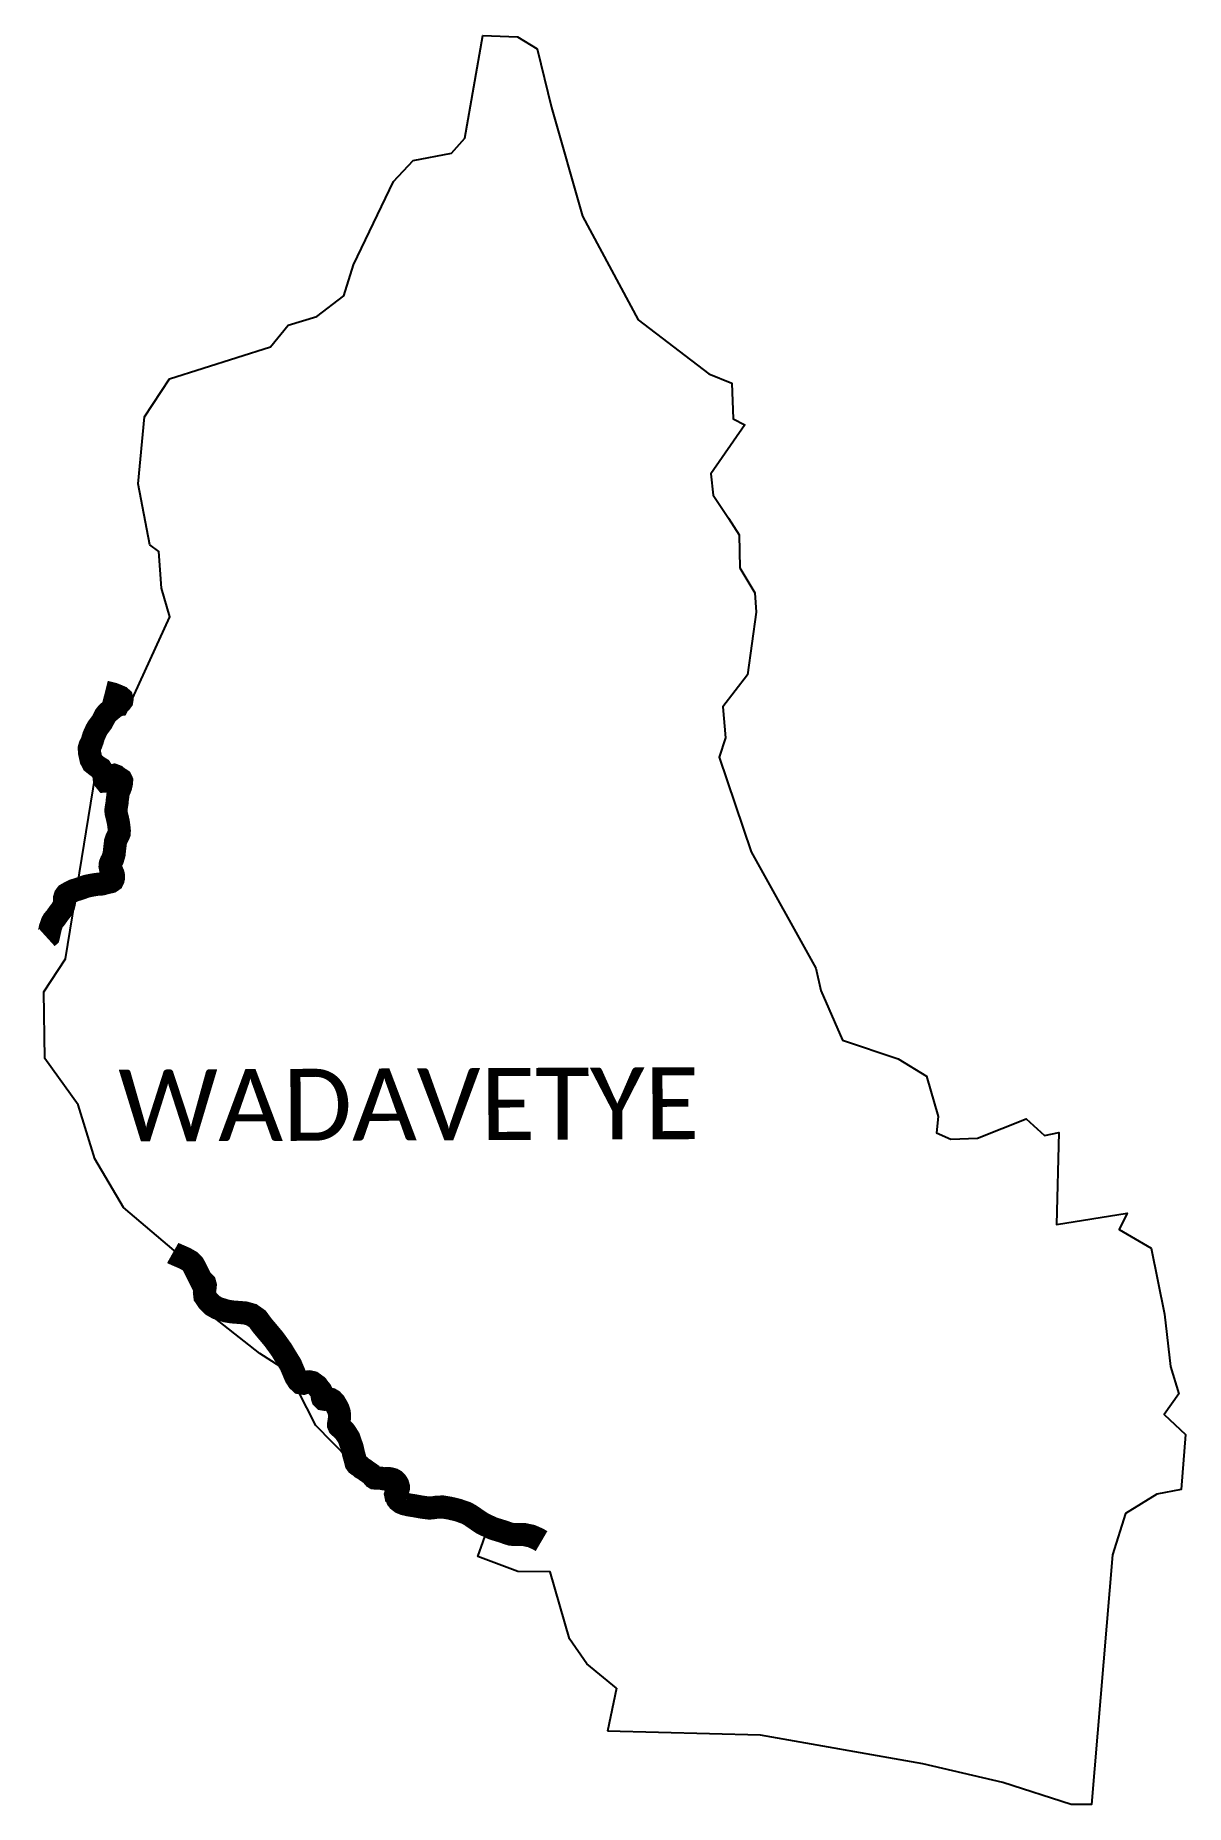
# Model space of a CAD drawing. Header units: metres. Extents: x 318300 to 323141, y 1845427 to 1876470.
# Drawn here: x 320647 to 323141, y 1845427 to 1849262 of the extents above; entities outside this region: 1.
import ezdxf

# ---------------------------------------------------------------- set-up
doc = ezdxf.new("R2010")
doc.units = ezdxf.units.M
for name, color, linetype in [('NATURALLY PROTECTED', 3, 'Continuous'), ('village', 3, 'Continuous'), ('VILLAGE NAME', 250, 'Continuous')]:
    doc.layers.add(name, color=color, linetype=linetype)
doc.styles.get("Standard").update_dxf_attribs({"font": 'Cambria Math.ttf'})

msp = doc.modelspace()

# ---------------------------------------------------------------- linework, layer by layer
at = {"layer": 'NATURALLY PROTECTED', "const_width": 50, "flags": 128}
msp.add_lwpolyline([(318325.5, 1876444.5), (318325.5, 1876444.5)], close=True, dxfattribs=at)
at = {"layer": 'NATURALLY PROTECTED', "color": 116, "true_color": 0x136734, "const_width": 50, "flags": 128}
for points in [[(320798.2, 1847838.5), (320804.1, 1847837), (320815.9, 1847834), (320828, 1847829.1), (320831.3, 1847827.7), (320834.4, 1847825), (320835.1, 1847822.2), (320834.7, 1847819.9), (320832.5, 1847817), (320828.5, 1847813.6), (320810.1, 1847798.8), (320802.6, 1847792.1), (320799.1, 1847787.7), (320791.3, 1847772.8), (320782.7, 1847761.4), (320779.5, 1847755.9), (320773.9, 1847743.6), (320771.1, 1847734.1), (320768.2, 1847726.1), (320765.7, 1847722.1), (320764.2, 1847716.8), (320764.5, 1847708), (320768, 1847692.3), (320771.8, 1847684.9), (320782.4, 1847676.6), (320788.8, 1847672.7), (320793.8, 1847665), (320795.6, 1847659.2), (320796.3, 1847651.9), (320797.4, 1847648.1), (320799.4, 1847645.6), (320800.7, 1847645.7), (320803.9, 1847647.3), (320809.2, 1847650.4), (320813.3, 1847654.8), (320815.7, 1847657), (320818.3, 1847657.8), (320822.3, 1847656.3), (320826.7, 1847652.6), (320830.1, 1847650.6), (320833, 1847648.7), (320834.3, 1847646), (320833.8, 1847640.3), (320832.4, 1847634), (320830, 1847627.7), (320828, 1847622.9), (320826.5, 1847617.9), (320826.1, 1847612.8), (320825, 1847605.2), (320824.3, 1847597.4), (320822.7, 1847588.6), (320822, 1847583.1), (320822.2, 1847576.8), (320824.6, 1847567.5), (320827, 1847557), (320828.3, 1847547.9), (320829.3, 1847538.7), (320829.2, 1847532.8), (320827.2, 1847528), (320823.5, 1847521.2), (320821, 1847513.7), (320820.2, 1847506.6), (320818.9, 1847496.1), (320818, 1847487.2), (320814.6, 1847475.7), (320811.7, 1847470.9), (320809.7, 1847465.9), (320809.2, 1847460.6), (320810.3, 1847455), (320814, 1847448.2), (320815.9, 1847443.8), (320816.8, 1847439.6), (320816.7, 1847436), (320816.1, 1847433.2), (320814.6, 1847430), (320810.8, 1847427.3), (320804.8, 1847425.9), (320791, 1847422.4), (320780.5, 1847421.6), (320774.5, 1847420.7), (320765.4, 1847419), (320757.8, 1847417.4), (320745.7, 1847413), (320729.8, 1847408), (320718.8, 1847402.2), (320714.7, 1847399.8), (320711.9, 1847396), (320710.4, 1847390.9), (320710.5, 1847383), (320708.8, 1847375.5), (320704.1, 1847366.7), (320697.4, 1847358), (320691.2, 1847349.2), (320686.1, 1847343.3), (320683.5, 1847338.5), (320679.7, 1847327.3), (320677.3, 1847316.2), (320675.7, 1847309.2), (320672.4, 1847306.2)], [(320945.1, 1846622.8), (320946.7, 1846621.9), (320955.6, 1846618), (320965.4, 1846613.8), (320973.5, 1846610), (320983.2, 1846604.4), (320989.7, 1846597.8), (320994.5, 1846589.3), (321000.7, 1846576.7), (321005.8, 1846566.5), (321009.3, 1846562.3), (321014.6, 1846556.8), (321015.7, 1846552.8), (321015.1, 1846546.8), (321013.8, 1846537.3), (321014.7, 1846529), (321021.4, 1846519.2), (321031.1, 1846509.3), (321041.6, 1846503.3), (321060.8, 1846497.1), (321073.5, 1846495), (321093.7, 1846493.4), (321102.1, 1846492.7), (321116, 1846488.8), (321128.8, 1846479.8), (321139.6, 1846465.2), (321164.3, 1846435.8), (321180.8, 1846412.9), (321187.4, 1846402), (321200.7, 1846380.3), (321211.5, 1846354.7), (321217, 1846346.1), (321222.1, 1846341.3), (321227.9, 1846340.4), (321235, 1846342.9), (321241, 1846343.5), (321247.7, 1846342), (321257.9, 1846334.6), (321263.3, 1846327.2), (321266.1, 1846324.1), (321268.3, 1846319.6), (321269, 1846316), (321269, 1846312.5), (321269.3, 1846309.7), (321270, 1846307.7), (321271.7, 1846306), (321274.8, 1846305.5), (321279.4, 1846306), (321283.6, 1846306.3), (321287.4, 1846305.5), (321291.2, 1846303.2), (321296, 1846298), (321299.5, 1846292.1), (321303.4, 1846285), (321305.8, 1846277.5), (321306.4, 1846273.6), (321306.5, 1846265.2), (321305.6, 1846258.5), (321304.6, 1846252.5), (321304.6, 1846249.8), (321305.7, 1846247.2), (321310, 1846243.2), (321316.6, 1846237.2), (321320.3, 1846232.1), (321323.9, 1846226.4), (321327, 1846221.3), (321330.3, 1846211.5), (321333.7, 1846202.4), (321337.4, 1846186), (321340.8, 1846174.1), (321342.5, 1846167.4), (321344.6, 1846164.5), (321347.4, 1846162.4), (321351.5, 1846160.1), (321355, 1846156.7), (321357.4, 1846155.4), (321360.8, 1846153.4), (321365.5, 1846149.7), (321370.1, 1846146.7), (321375.4, 1846142.9), (321378.4, 1846139.3), (321381.4, 1846135.8), (321382.7, 1846135), (321386.7, 1846134.6), (321392.1, 1846134.7), (321396.4, 1846134.5), (321400.3, 1846133.6), (321403.5, 1846133), (321406.4, 1846132.9), (321409.4, 1846133.9), (321412.5, 1846134), (321418.1, 1846133), (321422.5, 1846131.7), (321426.5, 1846129.4), (321430, 1846125.6), (321432.7, 1846121.4), (321434, 1846116.8), (321434, 1846112.3), (321432.6, 1846107.1), (321429.6, 1846102.2), (321428.6, 1846101.1), (321428.1, 1846099.5), (321428.6, 1846097.1), (321430.6, 1846095.4), (321431.6, 1846093.1), (321431.8, 1846091), (321432.4, 1846088.7), (321434.1, 1846086.5), (321440.2, 1846081.8), (321447.4, 1846078.9), (321457, 1846076.7), (321470.2, 1846074.6), (321484.2, 1846072), (321501.3, 1846069.8), (321510, 1846070.6), (321517.9, 1846071.9), (321530.6, 1846072.2), (321545.5, 1846069.7), (321562.6, 1846065.6), (321581.1, 1846059.3), (321589.7, 1846054.5), (321604.7, 1846044.2), (321616, 1846036.5), (321639.1, 1846025.6), (321661.5, 1846018.8), (321671.3, 1846015.2), (321677.8, 1846013.3), (321685.1, 1846012.5), (321691.4, 1846012.5), (321705.4, 1846012.7), (321722.4, 1846009.1), (321736.3, 1846003), (321744.5, 1845998.2)]]:
    msp.add_lwpolyline(points, dxfattribs=at)
at = {"layer": 'village', "flags": 128}
msp.add_lwpolyline([(321907.2, 1845679.4), (321887.4, 1845586.5)], dxfattribs=at)
at = {"layer": 'village', "color": 3, "true_color": 0x00ff00}
for points in [[(321907.2, 1845679.4, 0), (321843, 1845732.4, 0), (321805.3, 1845786.5, 0), (321763.5, 1845931.4, 0), (321692.8, 1845932.1, 0), (321606.2, 1845964.9, 0), (321629.7, 1846030.1, 0), (321462.9, 1846069.6, 0), (321365.2, 1846136.5, 0), (321255.5, 1846249.1, 0), (321196.2, 1846365.1, 0), (321134.1, 1846405.1, 0), (321011.9, 1846501.1, 0), (320948.3, 1846627.9, 0), (320838, 1846721.1, 0), (320776.1, 1846826.9, 0), (320740.3, 1846943.7, 0), (320667.5, 1847044, 0), (320665.9, 1847188.4, 0), (320712.3, 1847260.4, 0), (320797.9, 1847783.8, 0), (320841.8, 1847789.5, 0), (320939.1, 1848001.4, 0), (320920.4, 1848063.7, 0), (320914.9, 1848142.8, 0), (320895.5, 1848157.4, 0), (320870.2, 1848289.5, 0), (320884, 1848434.7, 0), (320938.4, 1848517, 0), (321157.1, 1848586.5, 0), (321195, 1848633.3, 0), (321257.5, 1848652.1, 0), (321315.6, 1848697.1, 0), (321336.6, 1848764.5, 0), (321423.8, 1848945, 0), (321465.9, 1848990.6, 0), (321549.3, 1849006.5, 0), (321577.9, 1849038.7, 0), (321616.9, 1849261.6, 0), (321692.7, 1849258.6, 0), (321735.1, 1849232.3, 0), (321766.3, 1849105, 0), (321833.4, 1848869.7, 0), (321953.7, 1848645.2, 0), (322107.2, 1848528.3, 0), (322156.8, 1848507.7, 0), (322160.1, 1848430.8, 0), (322185.3, 1848417.6, 0), (322111.4, 1848311.6, 0), (322116.3, 1848265.2, 0), (322149.6, 1848215.5, 0), (322173, 1848179.5, 0), (322174.5, 1848107.3, 0), (322207, 1848053.8, 0), (322209.7, 1848011.4, 0), (322190.6, 1847875.8, 0), (322137.2, 1847806.3, 0), (322143.4, 1847738.9, 0), (322129.4, 1847697.4, 0), (322198.5, 1847492.1, 0), (322339.3, 1847239.7, 0), (322349.9, 1847191.7, 0), (322396.6, 1847083.8, 0), (322517.3, 1847043.5, 0), (322578.7, 1847006.2, 0), (322604.1, 1846918.4, 0), (322600.4, 1846883.2, 0), (322631.8, 1846869.2, 0), (322689.6, 1846871.4, 0), (322794.7, 1846913.5, 0), (322834.9, 1846877.1, 0), (322865.8, 1846883.6, 0), (322860.9, 1846684.2, 0), (323013.9, 1846708.7, 0), (322996.6, 1846673.7, 0), (323065.7, 1846632.8, 0), (323095, 1846489.8, 0), (323107.5, 1846376.4, 0), (323125.7, 1846317.4, 0), (323094.1, 1846272.5, 0), (323140.5, 1846229, 0)], [(323140.5, 1846229, 0), (323130.9, 1846109.9, 0), (323077.9, 1846100.2, 0), (323010, 1846058.3, 0), (322982.1, 1845968.2, 0), (322936.8, 1845427.1, 0), (322892.1, 1845427.4, 0), (322744.7, 1845475.1, 0), (322571.2, 1845515.5, 0), (322219, 1845577.8, 0), (321887.4, 1845586.5, 0)]]:
    msp.add_polyline3d(points, dxfattribs=at)

# ---------------------------------------------------------------- texts
at = {"layer": 'VILLAGE NAME', "insert": (320826.7, 1847020.1), "char_height": 155.989, "attachment_point": 1, "rotation": 0.2435}
msp.add_mtext_dynamic_manual_height_columns('{\\fCalibri|b0|i0|c0|p34;WADAVETYE}', width=1946.695, gutter_width=779.9, heights=[0], dxfattribs=at)

doc.saveas('drawing.dxf')
